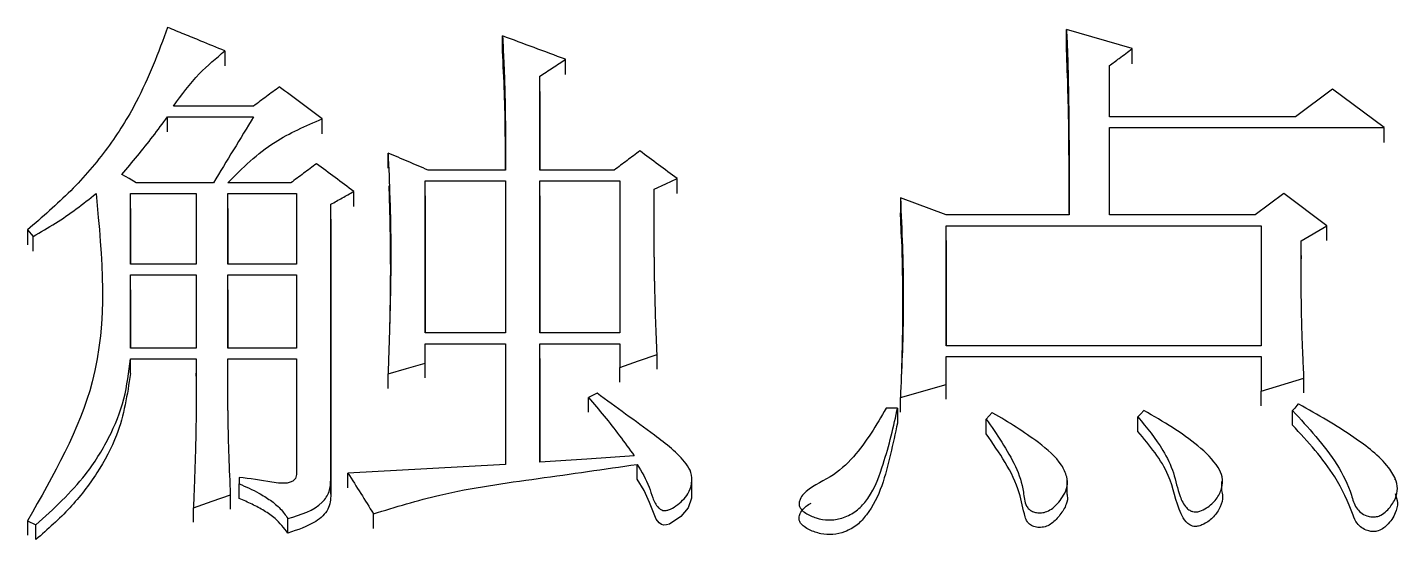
# Model space of a CAD drawing. Header units: millimetres. Extents: x 2404 to 4548, y 1024 to 2541.
# Drawn here: x 2925.34 to 2930.52, y 2258.71 to 2260.64 of the extents above; entities that cross this region are included whole.
import ezdxf

# ---------------------------------------------------------------- set-up
doc = ezdxf.new("R2010")
doc.units = ezdxf.units.MM

msp = doc.modelspace()

# ---------------------------------------------------------------- linework, layer by layer
at = {"color": 7, "linetype": 'Continuous', "lineweight": 25}
for p, q in [((2927.1348, 2260.554), (2927.1348, 2260.6114)), ((2929.5146, 2260.5633), (2929.2658, 2260.6354)), ((2929.2658, 2260.578), (2929.2658, 2260.6354)), ((2926.0855, 2260.5552), (2926.0855, 2260.4982)), ((2929.5146, 2260.5062), (2929.5146, 2260.5633)), ((2927.3728, 2260.4661), (2927.3728, 2260.5231)), ((2929.4281, 2260.3062), (2929.4281, 2260.4991)), ((2929.4281, 2260.4421), (2929.4281, 2260.4991)), ((2927.2754, 2260.1048), (2927.2754, 2260.4589)), ((2927.2754, 2260.402), (2927.2754, 2260.4589)), ((2927.2754, 2260.4017), (2927.2754, 2260.1048)), ((2930.2718, 2260.4107), (2930.1312, 2260.3062)), ((2930.4665, 2260.2659), (2930.2718, 2260.4107)), ((2926.1937, 2260.3464), (2925.8908, 2260.3464)), ((2925.8692, 2260.3062), (2926.1937, 2260.3062)), ((2925.8692, 2260.2494), (2925.8692, 2260.3062)), ((2926.4533, 2260.2414), (2926.4533, 2260.2982)), ((2930.1312, 2260.3062), (2929.4281, 2260.3062)), ((2929.4281, 2260.2659), (2930.4665, 2260.2659)), ((2929.4281, 2259.9353), (2929.4281, 2260.2659)), ((2929.4281, 2260.2092), (2929.4281, 2260.2659)), ((2930.4665, 2260.2092), (2930.4665, 2260.2659)), ((2926.7021, 2260.1127), (2926.7021, 2260.1693)), ((2927.1456, 2260.1048), (2926.8536, 2260.1048)), ((2927.5567, 2260.1048), (2927.2754, 2260.1048)), ((2926.0423, 2260.0564), (2925.7502, 2260.0564)), ((2926.3343, 2260.0564), (2926.0963, 2260.0564)), ((2926.8427, 2260.0645), (2927.1456, 2260.0645)), ((2926.8427, 2259.49), (2926.8427, 2260.0645)), ((2926.8427, 2260.008), (2926.8427, 2260.0645)), ((2927.1456, 2260.0645), (2927.1456, 2259.49)), ((2927.2754, 2260.0645), (2927.5783, 2260.0645)), ((2927.2754, 2259.49), (2927.2754, 2260.0645)), ((2927.2754, 2260.008), (2927.2754, 2260.0645)), ((2927.5783, 2260.0645), (2927.5783, 2259.49)), ((2927.7947, 2260.0161), (2927.7947, 2260.0726)), ((2925.7286, 2260.0161), (2925.9774, 2260.0161)), ((2925.7286, 2259.7494), (2925.7286, 2260.0161)), ((2925.7286, 2259.9597), (2925.7286, 2260.0161)), ((2925.9774, 2260.0161), (2925.9774, 2259.7494)), ((2926.0963, 2260.0161), (2926.356, 2260.0161)), ((2926.0963, 2259.7494), (2926.0963, 2260.0161)), ((2926.0963, 2259.9597), (2926.0963, 2260.0161)), ((2926.356, 2260.0161), (2926.356, 2259.7494)), ((2926.5723, 2259.9677), (2926.5723, 2260.0241)), ((2926.8427, 2260.0078), (2926.8427, 2259.49)), ((2927.2754, 2260.0078), (2927.2754, 2259.49)), ((2928.8115, 2259.9353), (2928.6384, 2259.9999)), ((2928.6384, 2259.9999), (2928.6384, 2259.9433)), ((2930.0879, 2260.0161), (2929.9798, 2259.9353)), ((2930.2502, 2259.8949), (2930.0879, 2260.0161)), ((2925.7286, 2259.9595), (2925.7286, 2259.7494)), ((2926.0963, 2259.9595), (2926.0963, 2259.7494)), ((2926.4858, 2258.9365), (2926.4858, 2259.9757)), ((2926.4858, 2259.9194), (2926.4858, 2259.9757)), ((2928.6424, 2259.847), (2928.6384, 2259.9433)), ((2929.2766, 2259.9353), (2928.8115, 2259.9353)), ((2929.9798, 2259.9353), (2929.4281, 2259.9353)), ((2925.3391, 2259.8788), (2925.3608, 2259.8545)), ((2926.4858, 2259.9192), (2926.4858, 2258.8812)), ((2928.8115, 2259.4413), (2928.8115, 2259.8949)), ((2928.8115, 2259.8387), (2928.8115, 2259.8949)), ((2930.0014, 2259.8949), (2930.0014, 2259.4413)), ((2930.1528, 2259.8383), (2930.2502, 2259.8949)), ((2930.2502, 2259.8387), (2930.2502, 2259.8949)), ((2925.3608, 2259.7983), (2925.3608, 2259.8545)), ((2928.8115, 2259.8385), (2928.8115, 2259.4413)), ((2930.1528, 2259.782), (2930.1529, 2259.7704)), ((2925.9774, 2259.7494), (2925.7286, 2259.7494)), ((2926.356, 2259.7494), (2926.0963, 2259.7494)), ((2925.7286, 2259.7089), (2925.9774, 2259.7089)), ((2925.7286, 2259.4331), (2925.7286, 2259.7089)), ((2925.7286, 2259.6528), (2925.7286, 2259.7089)), ((2925.9774, 2259.7089), (2925.9774, 2259.4331)), ((2926.0963, 2259.7089), (2926.356, 2259.7089)), ((2926.0963, 2259.4331), (2926.0963, 2259.7089)), ((2926.0963, 2259.6528), (2926.0963, 2259.7089)), ((2926.356, 2259.7089), (2926.356, 2259.4331)), ((2925.7286, 2259.6527), (2925.7286, 2259.4331)), ((2926.0963, 2259.6527), (2926.0963, 2259.4331)), ((2927.1456, 2259.49), (2926.8427, 2259.49)), ((2927.5783, 2259.49), (2927.2754, 2259.49)), ((2925.9774, 2259.4331), (2925.7286, 2259.4331)), ((2926.356, 2259.4331), (2926.0963, 2259.4331)), ((2926.8427, 2259.4494), (2927.1456, 2259.4494)), ((2926.8427, 2259.3763), (2926.8427, 2259.4494)), ((2926.8427, 2259.3937), (2926.8427, 2259.4494)), ((2927.1456, 2259.4494), (2927.1456, 2258.9936)), ((2927.2754, 2259.4494), (2927.5783, 2259.4494)), ((2927.2754, 2259.0017), (2927.2754, 2259.4494)), ((2927.2754, 2259.3937), (2927.2754, 2259.4494)), ((2927.5783, 2259.4494), (2927.5783, 2259.36)), ((2925.7285, 2259.3925), (2925.9774, 2259.3925)), ((2925.7285, 2259.3369), (2925.7285, 2259.3925)), ((2926.0963, 2259.3925), (2926.356, 2259.3925)), ((2926.356, 2259.3925), (2926.356, 2258.9609)), ((2926.8427, 2259.3207), (2926.8427, 2259.3763)), ((2927.2754, 2259.3935), (2927.2754, 2259.0017)), ((2927.5783, 2259.3044), (2927.5783, 2259.36)), ((2927.7189, 2259.3531), (2927.7189, 2259.4088)), ((2928.8115, 2259.295), (2928.8115, 2259.4007)), ((2928.8115, 2259.345), (2928.8115, 2259.4007)), ((2930.0014, 2259.4007), (2930.0014, 2259.2706)), ((2926.7021, 2259.2801), (2926.7021, 2259.3356)), ((2930.0014, 2259.2706), (2930.1637, 2259.3194)), ((2930.1637, 2259.2638), (2930.1637, 2259.3194)), ((2927.4918, 2259.2624), (2927.4593, 2259.2462)), ((2928.6384, 2259.2462), (2928.8115, 2259.295)), ((2928.8115, 2259.2395), (2928.8115, 2259.295)), ((2930.0014, 2259.2151), (2930.0014, 2259.2706)), ((2927.4593, 2259.1907), (2927.4593, 2259.2462)), ((2928.6276, 2259.2055), (2928.5844, 2259.2055)), ((2928.6276, 2259.2055), (2928.6276, 2259.1501)), ((2928.6384, 2259.1907), (2928.6384, 2259.2462)), ((2928.963, 2259.1093), (2928.963, 2259.1648)), ((2929.5363, 2259.1174), (2929.5363, 2259.1729)), ((2930.1205, 2259.1419), (2930.1205, 2259.1974)), ((2926.5507, 2258.9058), (2926.5507, 2258.9609)), ((2927.6432, 2258.9384), (2927.6432, 2258.9937)), ((2929.8533, 2258.9487), (2929.8533, 2258.9508)), ((2926.1396, 2258.9446), (2926.1396, 2258.9201)), ((2926.1396, 2258.8651), (2926.1396, 2258.9201)), ((2926.4858, 2258.8812), (2926.4858, 2258.9364)), ((2927.85, 2258.8741), (2927.85, 2258.9295)), ((2929.2684, 2258.8831), (2929.2684, 2258.9386)), ((2929.8533, 2258.8954), (2929.8533, 2258.9285)), ((2930.5086, 2258.9359), (2930.5086, 2258.939)), ((2926.1072, 2258.8243), (2926.1072, 2258.8793)), ((2925.9665, 2258.7753), (2925.9665, 2258.8303)), ((2926.6472, 2258.7522), (2926.6472, 2258.8071)), ((2925.3394, 2258.7811), (2925.3716, 2258.7649)), ((2925.3394, 2258.7811), (2925.3394, 2258.7262)), ((2925.3716, 2258.71), (2925.3716, 2258.7649)), ((2926.3235, 2258.7345), (2926.3235, 2258.7894))]:
    msp.add_line(p, q, dxfattribs=at)
at = {"color": 7, "linetype": 'Continuous', "lineweight": 25, "flags": 128}
for points in [[(2925.7502, 2260.0564), (2925.7231, 2260.0726), (2925.6961, 2260.0887)], [(2927.7081, 2260.0322), (2927.7514, 2260.0524), (2927.7947, 2260.0726)], [(2925.3391, 2259.8788), (2925.3391, 2259.8579), (2925.3391, 2259.8401), (2925.3391, 2259.8223)], [(2928.8115, 2259.8949), (2929.4064, 2259.8949), (2930.0014, 2259.8949)], [(2930.0014, 2259.4413), (2929.4064, 2259.4413), (2928.8115, 2259.4413)], [(2926.7021, 2259.3356), (2926.7724, 2259.356), (2926.8427, 2259.3763)], [(2927.5783, 2259.36), (2927.6486, 2259.3844), (2927.7189, 2259.4088)], [(2928.8115, 2259.4007), (2929.4064, 2259.4007), (2930.0014, 2259.4007)], [(2930.142, 2259.2218), (2930.1365, 2259.2156), (2930.1285, 2259.2065), (2930.1204, 2259.1974)], [(2928.9846, 2259.1892), (2928.9738, 2259.177), (2928.9629, 2259.1648)], [(2929.5579, 2259.1973), (2929.5471, 2259.1851), (2929.5363, 2259.1729)], [(2927.6324, 2259.0262), (2927.4539, 2259.014), (2927.2754, 2259.0017)], [(2927.1456, 2258.9936), (2926.8482, 2258.9773), (2926.5507, 2258.9609)], [(2927.849, 2258.8739), (2927.849, 2258.8659), (2927.8362, 2258.8299), (2927.8081, 2258.7966), (2927.7652, 2258.7681), (2927.7541, 2258.7649), (2927.7449, 2258.7645), (2927.7359, 2258.7668), (2927.7268, 2258.7727), (2927.7148, 2258.7871), (2927.69, 2258.8493), (2927.6701, 2258.8946), (2927.6432, 2258.9384), (2927.6432, 2258.9384)], [(2925.9665, 2258.8303), (2926.0369, 2258.8548), (2926.1072, 2258.8793)]]:
    msp.add_lwpolyline(points, dxfattribs=at)
at = {"color": 7, "linetype": 'Continuous', "lineweight": 25}
for points, knots in [([(2925.8692, 2260.6434), (2925.8336, 2260.5484), (2925.7748, 2260.3912), (2925.6454, 2260.1858), (2925.5069, 2260.0232), (2925.3953, 2259.9271), (2925.3391, 2259.8788)], [0, 0, 0, 0, 0.335049, 0.554128, 0.775717, 1, 1, 1, 1]), ([(2926.0855, 2260.5552), (2926.0554, 2260.5675), (2926.0043, 2260.5884), (2925.9322, 2260.6178), (2925.8902, 2260.6349), (2925.8692, 2260.6434)], [0, 0, 0, 0, 0.417945, 0.708972, 1, 1, 1, 1]), ([(2927.3728, 2260.5231), (2927.3331, 2260.5379), (2927.2538, 2260.5673), (2927.1745, 2260.5967), (2927.1348, 2260.6114)], [0, 0, 0, 0, 0.499999, 1, 1, 1, 1]), ([(2927.1348, 2260.6114), (2927.1364, 2260.5796), (2927.1384, 2260.5399), (2927.1403, 2260.4962), (2927.1409, 2260.4822), (2927.1412, 2260.4723), (2927.1418, 2260.4584), (2927.1423, 2260.4424), (2927.1428, 2260.4265), (2927.1433, 2260.4106), (2927.1437, 2260.3947), (2927.1441, 2260.3787), (2927.1444, 2260.3628), (2927.1446, 2260.3469), (2927.1449, 2260.3309), (2927.145, 2260.319), (2927.1452, 2260.307), (2927.1453, 2260.295), (2927.1454, 2260.2831), (2927.1455, 2260.2731), (2927.1455, 2260.2651), (2927.1456, 2260.2591), (2927.1456, 2260.2512), (2927.1456, 2260.2432), (2927.1457, 2260.2352), (2927.1457, 2260.2272), (2927.1457, 2260.2192), (2927.1457, 2260.2113), (2927.1457, 2260.2033), (2927.1457, 2260.1953), (2927.1457, 2260.1873), (2927.1457, 2260.1793), (2927.1457, 2260.1713), (2927.1457, 2260.1633), (2927.1457, 2260.1554), (2927.1457, 2260.1474), (2927.1457, 2260.1394), (2927.1457, 2260.1314), (2927.1457, 2260.1234), (2927.1456, 2260.1139), (2927.1456, 2260.1083), (2927.1456, 2260.1048)], [0, 0, 0, 0, 0.188751, 0.235938, 0.259532, 0.271329, 0.294923, 0.342111, 0.365705, 0.389298, 0.436486, 0.46008, 0.483674, 0.530861, 0.554455, 0.578049, 0.601643, 0.625237, 0.648831, 0.672424, 0.684221, 0.696018, 0.707815, 0.731409, 0.743206, 0.755003, 0.778597, 0.790394, 0.80219, 0.825784, 0.837581, 0.849378, 0.872972, 0.884769, 0.896566, 0.92016, 0.931957, 0.943753, 0.967347, 0.979144, 1, 1, 1, 1]), ([(2929.2658, 2260.6354), (2929.2661, 2260.6304), (2929.2666, 2260.6202), (2929.2673, 2260.6075), (2929.268, 2260.5948), (2929.2685, 2260.5846), (2929.2691, 2260.5719), (2929.2695, 2260.5617), (2929.2699, 2260.5515), (2929.2703, 2260.5413), (2929.2706, 2260.5311), (2929.2711, 2260.5133), (2929.2723, 2260.4598), (2929.2738, 2260.3884), (2929.275, 2260.3067), (2929.2753, 2260.2556), (2929.2756, 2260.2199), (2929.2757, 2260.202), (2929.2758, 2260.1917), (2929.2758, 2260.1815), (2929.2759, 2260.1713), (2929.276, 2260.1585), (2929.276, 2260.1483), (2929.2761, 2260.1355), (2929.2761, 2260.1252), (2929.2762, 2260.115), (2929.2762, 2260.1048), (2929.2762, 2260.0945), (2929.2763, 2260.0817), (2929.2763, 2260.0715), (2929.2764, 2260.0587), (2929.2764, 2260.0484), (2929.2764, 2260.0382), (2929.2764, 2260.0279), (2929.2765, 2260.0177), (2929.2765, 2260.0075), (2929.2765, 2259.9998), (2929.2765, 2259.9934), (2929.2765, 2259.987), (2929.2765, 2259.9818), (2929.2766, 2259.9754), (2929.2766, 2259.9703), (2929.2766, 2259.9639), (2929.2766, 2259.9588), (2929.2766, 2259.9536), (2929.2766, 2259.9463), (2929.2766, 2259.9402), (2929.2766, 2259.9353)], [0, 0, 0, 0, 0.021887, 0.043773, 0.054717, 0.076603, 0.087547, 0.109433, 0.120377, 0.13132, 0.153207, 0.16415, 0.207923, 0.383017, 0.470564, 0.558111, 0.601884, 0.623771, 0.634714, 0.645657, 0.667544, 0.678487, 0.700374, 0.711317, 0.733204, 0.744147, 0.755091, 0.776977, 0.787921, 0.809807, 0.820751, 0.842637, 0.853581, 0.864524, 0.886411, 0.897354, 0.908297, 0.919241, 0.924712, 0.935656, 0.941127, 0.952071, 0.957542, 0.968486, 0.973957, 0.979429, 1, 1, 1, 1]), ([(2925.8908, 2260.3464), (2925.9218, 2260.3886), (2925.9775, 2260.4642), (2926.0524, 2260.5273), (2926.0855, 2260.5552)], [0, 0, 0, 0, 0.557716, 1, 1, 1, 1]), ([(2927.1455, 2260.1048), (2927.1456, 2260.1498), (2927.1457, 2260.2473), (2927.1427, 2260.3971), (2927.1374, 2260.5017), (2927.1348, 2260.554)], [0, 0, 0, 0, 0.299618, 0.64974, 1, 1, 1, 1]), ([(2929.2764, 2259.9409), (2929.2763, 2260.0022), (2929.2762, 2260.073), (2929.2754, 2260.1814), (2929.2748, 2260.3329), (2929.2696, 2260.4743), (2929.2658, 2260.578)], [0, 0, 0, 0, 0.287541, 0.332064, 0.510157, 1, 1, 1, 1]), ([(2929.4281, 2260.4991), (2929.4404, 2260.5082), (2929.461, 2260.5235), (2929.4899, 2260.5449), (2929.5064, 2260.5571), (2929.5146, 2260.5633)], [0, 0, 0, 0, 0.4283659, 0.7141823, 1, 1, 1, 1]), ([(2927.2754, 2260.4589), (2927.2917, 2260.4696), (2927.3241, 2260.491), (2927.3566, 2260.5124), (2927.3728, 2260.5231)], [0, 0, 0, 0, 0.500001, 1, 1, 1, 1]), ([(2926.2911, 2260.4187), (2926.2748, 2260.4067), (2926.2424, 2260.3826), (2926.2099, 2260.3585), (2926.1937, 2260.3464)], [0, 0, 0, 0, 0.499999, 1, 1, 1, 1]), ([(2926.4533, 2260.2982), (2926.4262, 2260.3183), (2926.3722, 2260.3585), (2926.3181, 2260.3987), (2926.2911, 2260.4187)], [0, 0, 0, 0, 0.499999, 1, 1, 1, 1]), ([(2925.6961, 2260.0887), (2925.7159, 2260.1118), (2925.7561, 2260.1588), (2925.8134, 2260.2315), (2925.8506, 2260.2813), (2925.8692, 2260.3062)], [0, 0, 0, 0, 0.325438, 0.662606, 1, 1, 1, 1]), ([(2926.1937, 2260.3062), (2926.1685, 2260.2646), (2926.118, 2260.1814), (2926.0675, 2260.0981), (2926.0423, 2260.0564)], [0, 0, 0, 0, 0.5, 1, 1, 1, 1]), ([(2926.0963, 2260.0564), (2926.1518, 2260.112), (2926.2519, 2260.2122), (2926.3912, 2260.2717), (2926.4533, 2260.2982)], [0, 0, 0, 0, 0.5548825, 1, 1, 1, 1]), ([(2926.7021, 2260.1693), (2926.7046, 2260.1128), (2926.7072, 2260.0527), (2926.7092, 2259.9908), (2926.7094, 2259.9837), (2926.7096, 2259.9784), (2926.7098, 2259.9713), (2926.71, 2259.9642), (2926.7102, 2259.9572), (2926.7104, 2259.9518), (2926.7105, 2259.9448), (2926.7107, 2259.9377), (2926.7109, 2259.9306), (2926.711, 2259.9253), (2926.7111, 2259.92), (2926.7113, 2259.9129), (2926.7114, 2259.9058), (2926.7115, 2259.8987), (2926.7116, 2259.8934), (2926.7117, 2259.8863), (2926.7118, 2259.8792), (2926.7119, 2259.8721), (2926.712, 2259.8668), (2926.7121, 2259.8562), (2926.7125, 2259.819), (2926.7126, 2259.7817), (2926.7124, 2259.7498), (2926.7124, 2259.7444), (2926.7123, 2259.7373), (2926.7123, 2259.7302), (2926.7122, 2259.7231), (2926.7122, 2259.7178), (2926.7121, 2259.7107), (2926.712, 2259.7036), (2926.7119, 2259.6965), (2926.7118, 2259.6912), (2926.7118, 2259.6859), (2926.7117, 2259.6788), (2926.7116, 2259.6716), (2926.7114, 2259.6645), (2926.7114, 2259.6592), (2926.7112, 2259.6521), (2926.7111, 2259.645), (2926.711, 2259.6379), (2926.7109, 2259.6326), (2926.7107, 2259.6272), (2926.7106, 2259.6201), (2926.7104, 2259.613), (2926.7103, 2259.6059), (2926.7102, 2259.6006), (2926.71, 2259.5935), (2926.7098, 2259.5864), (2926.7097, 2259.5793), (2926.7095, 2259.5739), (2926.7093, 2259.5668), (2926.7092, 2259.5597), (2926.709, 2259.5526), (2926.7088, 2259.5473), (2926.7087, 2259.5419), (2926.7085, 2259.5348), (2926.7083, 2259.5277), (2926.7081, 2259.5206), (2926.7079, 2259.5152), (2926.7077, 2259.5081), (2926.7075, 2259.501), (2926.7073, 2259.4939), (2926.7071, 2259.4886), (2926.707, 2259.4832), (2926.7068, 2259.4761), (2926.7065, 2259.469), (2926.7063, 2259.4619), (2926.7062, 2259.4565), (2926.7059, 2259.4494), (2926.7057, 2259.4423), (2926.7055, 2259.4352), (2926.7053, 2259.4298), (2926.7051, 2259.4245), (2926.7049, 2259.4174), (2926.7047, 2259.4103), (2926.7044, 2259.4031), (2926.7042, 2259.3978), (2926.704, 2259.3907), (2926.7038, 2259.3835), (2926.7035, 2259.3764), (2926.7033, 2259.3711), (2926.7032, 2259.3657), (2926.7029, 2259.3586), (2926.7027, 2259.3515), (2926.7024, 2259.3432), (2926.7022, 2259.3385), (2926.7021, 2259.3356)], [0, 0, 0, 0, 0.204304, 0.217073, 0.223457, 0.229841, 0.236226, 0.248995, 0.255379, 0.261764, 0.268148, 0.280917, 0.287302, 0.293686, 0.300071, 0.306455, 0.319224, 0.325609, 0.331993, 0.338378, 0.351147, 0.357531, 0.363915, 0.3703, 0.395838, 0.497991, 0.504375, 0.51076, 0.517144, 0.529913, 0.536298, 0.542682, 0.549067, 0.561836, 0.56822, 0.574605, 0.580989, 0.587374, 0.600143, 0.606527, 0.612912, 0.619296, 0.632065, 0.638449, 0.644834, 0.651218, 0.657603, 0.670372, 0.676756, 0.683141, 0.689525, 0.702294, 0.708679, 0.715063, 0.721448, 0.734217, 0.740601, 0.746986, 0.75337, 0.759755, 0.772523, 0.778908, 0.785292, 0.791677, 0.804446, 0.81083, 0.817215, 0.823599, 0.829984, 0.842753, 0.849137, 0.855522, 0.861906, 0.874675, 0.88106, 0.887444, 0.893828, 0.900213, 0.912982, 0.919366, 0.925751, 0.932135, 0.944904, 0.951289, 0.957673, 0.964058, 0.970442, 0.983211, 0.989596, 1, 1, 1, 1]), ([(2927.654, 2260.1774), (2927.6378, 2260.1653), (2927.6054, 2260.1411), (2927.5729, 2260.1169), (2927.5567, 2260.1048)], [0, 0, 0, 0, 0.5, 1, 1, 1, 1]), ([(2927.7947, 2260.0726), (2927.7712, 2260.09), (2927.7243, 2260.125), (2927.6775, 2260.1599), (2927.654, 2260.1774)], [0, 0, 0, 0, 0.499999, 1, 1, 1, 1]), ([(2926.4317, 2260.129), (2926.4155, 2260.1169), (2926.383, 2260.0927), (2926.3505, 2260.0685), (2926.3343, 2260.0564)], [0, 0, 0, 0, 0.499999, 1, 1, 1, 1]), ([(2926.5723, 2260.0241), (2926.5489, 2260.0416), (2926.502, 2260.0766), (2926.4551, 2260.1115), (2926.4317, 2260.129)], [0, 0, 0, 0, 0.499999, 1, 1, 1, 1]), ([(2926.7049, 2260.0458), (2926.705, 2260.0438), (2926.7052, 2260.039), (2926.7076, 2259.9706), (2926.7114, 2259.8078), (2926.7104, 2259.6185), (2926.7083, 2259.5321), (2926.7072, 2259.4894)], [0, 0, 0, 0, 0.027194, 0.065937, 0.481469, 0.743424, 1, 1, 1, 1]), ([(2925.5988, 2260.0161), (2925.6215, 2259.7752), (2925.6619, 2259.3447), (2925.438, 2258.9534), (2925.3394, 2258.7811)], [0, 0, 0, 0, 0.559704, 1, 1, 1, 1]), ([(2925.3608, 2259.8545), (2925.3891, 2259.8707), (2925.4456, 2259.903), (2925.5245, 2259.9576), (2925.574, 2259.9966), (2925.5988, 2260.0161)], [0, 0, 0, 0, 0.33532, 0.667027, 1, 1, 1, 1]), ([(2926.4858, 2259.9757), (2926.5002, 2259.9838), (2926.529, 2259.9999), (2926.5579, 2260.0161), (2926.5723, 2260.0241)], [0, 0, 0, 0, 0.499999, 1, 1, 1, 1]), ([(2927.7189, 2259.4088), (2927.7155, 2259.4925), (2927.7119, 2259.5815), (2927.7099, 2259.6755), (2927.7096, 2259.6912), (2927.7092, 2259.712), (2927.7089, 2259.7329), (2927.7087, 2259.7538), (2927.7085, 2259.7695), (2927.7083, 2259.7903), (2927.7082, 2259.8112), (2927.7081, 2259.8321), (2927.708, 2259.8451), (2927.708, 2259.8555), (2927.708, 2259.8634), (2927.7079, 2259.8712), (2927.7079, 2259.8816), (2927.7079, 2259.892), (2927.7079, 2259.9025), (2927.7079, 2259.9103), (2927.7079, 2259.9207), (2927.7079, 2259.9311), (2927.7079, 2259.9415), (2927.7079, 2259.9493), (2927.708, 2259.9598), (2927.708, 2259.9702), (2927.708, 2259.9806), (2927.708, 2259.9884), (2927.708, 2259.9949), (2927.708, 2260.0014), (2927.7081, 2260.0066), (2927.7081, 2260.0118), (2927.7081, 2260.0157), (2927.7081, 2260.0196), (2927.7081, 2260.0251), (2927.7081, 2260.0293), (2927.7081, 2260.0322)], [0, 0, 0, 0, 0.4019587, 0.4270807, 0.4522028, 0.4773248, 0.527569, 0.552691, 0.5778131, 0.6029351, 0.6531793, 0.6783013, 0.7034234, 0.7159844, 0.7285454, 0.7411064, 0.7536675, 0.7787895, 0.7913505, 0.8039115, 0.8164726, 0.8415946, 0.8541556, 0.8667167, 0.8792777, 0.9043997, 0.9169607, 0.9295218, 0.9420828, 0.9483633, 0.9609243, 0.9672048, 0.9734854, 0.9797659, 0.9860464, 1, 1, 1, 1]), ([(2928.6384, 2259.9999), (2928.6412, 2259.9387), (2928.6444, 2259.8698), (2928.6471, 2259.7854), (2928.649, 2259.701), (2928.6508, 2259.5189), (2928.6432, 2259.3517), (2928.6384, 2259.2462)], [0, 0, 0, 0, 0.2447343, 0.2753248, 0.336506, 0.5812465, 1, 1, 1, 1]), ([(2928.6423, 2259.8507), (2928.6448, 2259.7605), (2928.6484, 2259.6252), (2928.6449, 2259.442), (2928.6426, 2259.3566), (2928.6415, 2259.3203), (2928.6411, 2259.3073), (2928.6409, 2259.3033), (2928.6409, 2259.3013), (2928.6409, 2259.3012), (2928.6409, 2259.3012)], [0, 0, 0, 0, 0.523671, 0.784961, 0.902383, 0.967876, 0.981533, 0.987952, 0.99428, 1, 1, 1, 1]), ([(2930.1637, 2259.3194), (2930.163, 2259.3336), (2930.162, 2259.3549), (2930.1609, 2259.378), (2930.1604, 2259.3905), (2930.1601, 2259.3976), (2930.1597, 2259.4065), (2930.1594, 2259.4136), (2930.159, 2259.4225), (2930.1587, 2259.4296), (2930.1583, 2259.4385), (2930.158, 2259.4456), (2930.1577, 2259.4544), (2930.1574, 2259.4616), (2930.1571, 2259.4704), (2930.1568, 2259.4793), (2930.1565, 2259.4882), (2930.1562, 2259.4971), (2930.1559, 2259.506), (2930.1556, 2259.5166), (2930.1553, 2259.5273), (2930.1551, 2259.5361), (2930.1549, 2259.545), (2930.1546, 2259.5574), (2930.1544, 2259.5716), (2930.1541, 2259.5841), (2930.154, 2259.5929), (2930.1539, 2259.6), (2930.1538, 2259.6089), (2930.1537, 2259.616), (2930.1535, 2259.6249), (2930.1535, 2259.632), (2930.1534, 2259.6408), (2930.1533, 2259.6497), (2930.1532, 2259.6586), (2930.1531, 2259.6674), (2930.1531, 2259.6745), (2930.153, 2259.6834), (2930.153, 2259.6905), (2930.153, 2259.6993), (2930.1529, 2259.7064), (2930.1529, 2259.7153), (2930.1529, 2259.7224), (2930.1529, 2259.7312), (2930.1528, 2259.7383), (2930.1528, 2259.7472), (2930.1528, 2259.7543), (2930.1528, 2259.7631), (2930.1528, 2259.7702), (2930.1528, 2259.7791), (2930.1528, 2259.7861), (2930.1528, 2259.795), (2930.1528, 2259.8021), (2930.1528, 2259.8109), (2930.1528, 2259.818), (2930.1528, 2259.8277), (2930.1528, 2259.8339), (2930.1528, 2259.8383)], [0, 0, 0, 0, 0.082056, 0.123084, 0.133341, 0.153855, 0.164112, 0.184626, 0.194883, 0.215397, 0.225654, 0.246168, 0.256425, 0.276939, 0.287196, 0.30771, 0.328224, 0.338481, 0.358995, 0.379509, 0.400023, 0.420537, 0.430794, 0.451308, 0.492336, 0.51285, 0.523107, 0.543621, 0.553878, 0.574392, 0.584649, 0.605163, 0.61542, 0.635934, 0.656448, 0.666705, 0.687219, 0.697476, 0.71799, 0.728247, 0.748761, 0.759018, 0.779532, 0.789789, 0.810303, 0.82056, 0.841074, 0.851331, 0.871845, 0.882102, 0.902616, 0.912873, 0.933387, 0.943644, 0.964158, 0.974415, 1, 1, 1, 1]), ([(2925.3716, 2258.7649), (2925.4381, 2258.826), (2925.547, 2258.926), (2925.6503, 2259.0918), (2925.7103, 2259.2394), (2925.7225, 2259.3416), (2925.7285, 2259.3925)], [0, 0, 0, 0, 0.345958, 0.566155, 0.783835, 1, 1, 1, 1]), ([(2925.9774, 2259.3925), (2925.9774, 2259.3907), (2925.9774, 2259.3872), (2925.9774, 2259.3818), (2925.9774, 2259.3764), (2925.9774, 2259.372), (2925.9774, 2259.3657), (2925.9774, 2259.3594), (2925.9774, 2259.3505), (2925.9774, 2259.3433), (2925.9774, 2259.3344), (2925.9773, 2259.3254), (2925.9773, 2259.3164), (2925.9773, 2259.3075), (2925.9773, 2259.2985), (2925.9773, 2259.2896), (2925.9773, 2259.2806), (2925.9772, 2259.2734), (2925.9772, 2259.2645), (2925.9772, 2259.2555), (2925.9771, 2259.2466), (2925.9771, 2259.2376), (2925.977, 2259.2286), (2925.977, 2259.2197), (2925.9769, 2259.2107), (2925.9768, 2259.2017), (2925.9768, 2259.1928), (2925.9767, 2259.1838), (2925.9766, 2259.1766), (2925.9765, 2259.1677), (2925.9764, 2259.1587), (2925.9763, 2259.1497), (2925.9761, 2259.1408), (2925.976, 2259.1318), (2925.9758, 2259.1228), (2925.9757, 2259.1138), (2925.9755, 2259.1067), (2925.9754, 2259.0977), (2925.9752, 2259.0887), (2925.975, 2259.0797), (2925.9748, 2259.0708), (2925.9745, 2259.0618), (2925.9743, 2259.0528), (2925.9741, 2259.0438), (2925.9738, 2259.0348), (2925.9735, 2259.0259), (2925.9733, 2259.0169), (2925.9731, 2259.0097), (2925.9728, 2259.0007), (2925.9725, 2258.9917), (2925.9722, 2258.9828), (2925.9719, 2258.9738), (2925.9716, 2258.9648), (2925.9713, 2258.9558), (2925.971, 2258.9468), (2925.9707, 2258.9396), (2925.9704, 2258.9306), (2925.9701, 2258.9217), (2925.9697, 2258.9109), (2925.9693, 2258.9019), (2925.969, 2258.8929), (2925.9687, 2258.8857), (2925.9684, 2258.8767), (2925.968, 2258.8677), (2925.9677, 2258.8587), (2925.9673, 2258.8498), (2925.967, 2258.8409), (2925.9667, 2258.8338), (2925.9665, 2258.8303)], [0, 0, 0, 0, 0.009575, 0.019151, 0.028726, 0.038301, 0.043088, 0.062238, 0.071814, 0.090964, 0.100539, 0.119689, 0.138839, 0.148414, 0.167565, 0.186715, 0.19629, 0.21544, 0.225015, 0.244165, 0.263315, 0.272891, 0.292041, 0.311191, 0.320766, 0.339916, 0.359066, 0.368641, 0.387792, 0.397367, 0.416517, 0.435667, 0.445242, 0.464392, 0.483543, 0.493118, 0.512268, 0.521843, 0.540993, 0.560143, 0.569718, 0.588869, 0.608019, 0.617594, 0.636744, 0.655894, 0.665469, 0.68462, 0.694195, 0.713345, 0.732495, 0.74207, 0.76122, 0.780371, 0.789946, 0.809096, 0.818671, 0.837821, 0.856971, 0.876121, 0.885697, 0.904847, 0.914422, 0.933572, 0.952722, 0.962297, 0.981149, 1, 1, 1, 1]), ([(2926.1072, 2258.8793), (2926.1031, 2258.9763), (2926.0987, 2259.0779), (2926.0974, 2259.1816), (2926.0973, 2259.1909), (2926.0972, 2259.1979), (2926.0971, 2259.2048), (2926.097, 2259.2118), (2926.097, 2259.2211), (2926.0969, 2259.2303), (2926.0968, 2259.2396), (2926.0968, 2259.2466), (2926.0967, 2259.2535), (2926.0967, 2259.2605), (2926.0966, 2259.2674), (2926.0966, 2259.2767), (2926.0966, 2259.286), (2926.0965, 2259.2952), (2926.0965, 2259.3022), (2926.0965, 2259.3092), (2926.0965, 2259.3161), (2926.0964, 2259.3231), (2926.0964, 2259.3323), (2926.0964, 2259.3416), (2926.0964, 2259.3508), (2926.0964, 2259.3578), (2926.0964, 2259.3647), (2926.0964, 2259.3717), (2926.0964, 2259.381), (2926.0964, 2259.3879), (2926.0963, 2259.3925)], [0, 0, 0, 0, 0.565918, 0.593048, 0.606612, 0.620177, 0.633741, 0.647306, 0.66087, 0.688, 0.701564, 0.715129, 0.728693, 0.742258, 0.755822, 0.769387, 0.796516, 0.810081, 0.823645, 0.83721, 0.850774, 0.864339, 0.877904, 0.905033, 0.918597, 0.932162, 0.945726, 0.959291, 0.972856, 1, 1, 1, 1]), ([(2925.7285, 2259.3367), (2925.7166, 2259.258), (2925.6968, 2259.1277), (2925.6054, 2258.9593), (2925.503, 2258.8259), (2925.4156, 2258.7488), (2925.3716, 2258.7099)], [0, 0, 0, 0, 0.334037, 0.553007, 0.774908, 1, 1, 1, 1]), ([(2925.9774, 2259.3265), (2925.9774, 2259.3279), (2925.9774, 2259.332), (2925.9774, 2259.3361), (2925.9774, 2259.3387)], [0, 0, 0, 0, 0.353663, 1, 1, 1, 1]), ([(2927.6432, 2258.9936), (2927.6605, 2258.9656), (2927.6854, 2258.9252), (2927.7012, 2258.8677), (2927.7147, 2258.8376), (2927.7318, 2258.8235), (2927.7409, 2258.8197), (2927.7516, 2258.819), (2927.7693, 2258.8236), (2927.8008, 2258.8431), (2927.8356, 2258.8759), (2927.8517, 2258.9218), (2927.8508, 2258.9622), (2927.8081, 2259.0296), (2927.6805, 2259.1254), (2927.564, 2259.21), (2927.4918, 2259.2624)], [0, 0, 0, 0, 0.116369, 0.168042, 0.220216, 0.232026, 0.241704, 0.251433, 0.264352, 0.29834, 0.371993, 0.42265, 0.473324, 0.517975, 0.701297, 1, 1, 1, 1]), ([(2927.4593, 2259.2462), (2927.4795, 2259.2229), (2927.5203, 2259.1758), (2927.5774, 2259.1021), (2927.6141, 2259.0515), (2927.6324, 2259.0262)], [0, 0, 0, 0, 0.32693, 0.663295, 1, 1, 1, 1]), ([(2928.5845, 2259.2054), (2928.5476, 2259.1421), (2928.4923, 2259.0468), (2928.3784, 2258.941), (2928.2891, 2258.9063), (2928.2592, 2258.8645), (2928.2547, 2258.848), (2928.2564, 2258.8348), (2928.2647, 2258.8214), (2928.2851, 2258.805), (2928.3204, 2258.7898), (2928.3681, 2258.781), (2928.4203, 2258.7889), (2928.4683, 2258.8127), (2928.5305, 2258.8736), (2928.5806, 2259.0068), (2928.6111, 2259.1269), (2928.6269, 2259.2022), (2928.6276, 2259.2055)], [0, 0, 0, 0, 0.193081, 0.290157, 0.386754, 0.407978, 0.421447, 0.432598, 0.443754, 0.462204, 0.496546, 0.533829, 0.57207, 0.615267, 0.659288, 0.789027, 0.990755, 1, 1, 1, 1]), ([(2930.1205, 2259.1974), (2930.1502, 2259.1649), (2930.2399, 2259.0668), (2930.3284, 2258.9439), (2930.3538, 2258.8369), (2930.3774, 2258.8112), (2930.3984, 2258.7995), (2930.4196, 2258.7946), (2930.4384, 2258.7956), (2930.4581, 2258.8031), (2930.4833, 2258.8228), (2930.5056, 2258.8541), (2930.5193, 2258.8933), (2930.5127, 2258.9376), (2930.466, 2259.0134), (2930.3367, 2259.1109), (2930.2151, 2259.1823), (2930.1428, 2259.2214), (2930.142, 2259.2218)], [0, 0, 0, 0, 0.113222, 0.341327, 0.387566, 0.408095, 0.428648, 0.444625, 0.457844, 0.471063, 0.493511, 0.536211, 0.570053, 0.604097, 0.65629, 0.801568, 0.997978, 1, 1, 1, 1]), ([(2928.963, 2259.1648), (2928.9827, 2259.136), (2929.0423, 2259.0493), (2929.1026, 2258.9398), (2929.1069, 2258.8479), (2929.1236, 2258.824), (2929.1373, 2258.8155), (2929.1539, 2258.8108), (2929.1728, 2258.8101), (2929.1947, 2258.8154), (2929.2262, 2258.8364), (2929.2524, 2258.8695), (2929.2714, 2258.9106), (2929.2685, 2258.9508), (2929.2394, 2259.012), (2929.1411, 2259.0944), (2929.0468, 2259.1537), (2928.9857, 2259.1885), (2928.9846, 2259.1892)], [0, 0, 0, 0, 0.107766, 0.324959, 0.382514, 0.397632, 0.412828, 0.427374, 0.444539, 0.463227, 0.487605, 0.551575, 0.589695, 0.627994, 0.678884, 0.799951, 0.99622, 1, 1, 1, 1]), ([(2929.5363, 2259.1729), (2929.5698, 2259.132), (2929.6239, 2259.0658), (2929.6746, 2258.9624), (2929.6874, 2258.8867), (2929.7102, 2258.8381), (2929.7299, 2258.8207), (2929.7422, 2258.815), (2929.7557, 2258.8136), (2929.7743, 2258.8176), (2929.8026, 2258.8325), (2929.8344, 2258.8607), (2929.8547, 2258.9024), (2929.8583, 2258.9451), (2929.8304, 2259.0031), (2929.7642, 2259.0659), (2929.6667, 2259.1349), (2929.5952, 2259.1764), (2929.5582, 2259.1972), (2929.5579, 2259.1973)], [0, 0, 0, 0, 0.157954, 0.255242, 0.35249, 0.401724, 0.417192, 0.427834, 0.438557, 0.45242, 0.478029, 0.52635, 0.573066, 0.619079, 0.658607, 0.768684, 0.881292, 0.999134, 1, 1, 1, 1]), ([(2928.6276, 2259.1499), (2928.6188, 2259.1108), (2928.5922, 2258.993), (2928.5577, 2258.855), (2928.4769, 2258.7638), (2928.4321, 2258.7387), (2928.3839, 2258.7268), (2928.3373, 2258.7303), (2928.3006, 2258.7426), (2928.2752, 2258.7572), (2928.2615, 2258.7702), (2928.2553, 2258.7835), (2928.2553, 2258.7979), (2928.263, 2258.8163), (2928.2786, 2258.8346), (2928.2942, 2258.844), (2928.3009, 2258.8479)], [0, 0, 0, 0, 0.171804, 0.517301, 0.584548, 0.65197, 0.706518, 0.761184, 0.815652, 0.846041, 0.87115, 0.888591, 0.906031, 0.931288, 0.971038, 1, 1, 1, 1]), ([(2929.2673, 2258.8828), (2929.268, 2258.8804), (2929.2719, 2258.8675), (2929.2659, 2258.8385), (2929.2432, 2258.8036), (2929.2178, 2258.7747), (2929.1913, 2258.759), (2929.1692, 2258.7546), (2929.1477, 2258.7567), (2929.1296, 2258.7641), (2929.1159, 2258.7779), (2929.102, 2258.8195), (2929.0905, 2258.8973), (2929.0365, 2259.0024), (2928.9876, 2259.0734), (2928.963, 2259.1093)], [0, 0, 0, 0, 0.0129135, 0.06939, 0.147433, 0.2206585, 0.2538715, 0.2874244, 0.3169642, 0.3469857, 0.3730799, 0.4084132, 0.5699259, 0.7830561, 1, 1, 1, 1]), ([(2929.8516, 2258.895), (2929.8535, 2258.888), (2929.8589, 2258.8674), (2929.8486, 2258.8318), (2929.8244, 2258.7949), (2929.7947, 2258.7724), (2929.77, 2258.7615), (2929.7549, 2258.7585), (2929.7416, 2258.7602), (2929.7291, 2258.7661), (2929.7127, 2258.7811), (2929.6792, 2258.8431), (2929.6664, 2258.9371), (2929.6023, 2259.0391), (2929.5584, 2259.0911), (2929.5363, 2259.1174)], [0, 0, 0, 0, 0.036468, 0.10746, 0.17993, 0.250304, 0.274435, 0.298772, 0.314747, 0.330684, 0.359233, 0.416925, 0.673858, 0.835309, 1, 1, 1, 1]), ([(2930.508, 2258.8834), (2930.512, 2258.8721), (2930.5204, 2258.848), (2930.5095, 2258.8052), (2930.4871, 2258.7721), (2930.461, 2258.75), (2930.4414, 2258.7408), (2930.4212, 2258.7396), (2930.4012, 2258.7436), (2930.3808, 2258.7538), (2930.36, 2258.7736), (2930.3346, 2258.8416), (2930.2923, 2258.9375), (2930.207, 2259.048), (2930.1494, 2259.1105), (2930.1205, 2259.1419)], [0, 0, 0, 0, 0.05255, 0.111591, 0.190854, 0.22064, 0.250738, 0.27286, 0.294868, 0.32747, 0.360447, 0.410692, 0.644126, 0.821126, 1, 1, 1, 1]), ([(2926.356, 2258.9609), (2926.3557, 2258.9539), (2926.3552, 2258.9425), (2926.3427, 2258.93), (2926.313, 2258.9185), (2926.2419, 2258.9313), (2926.1802, 2258.9393), (2926.1396, 2258.9446)], [0, 0, 0, 0, 0.100185, 0.161773, 0.226321, 0.490481, 1, 1, 1, 1]), ([(2926.5507, 2258.9609), (2926.5668, 2258.9353), (2926.5989, 2258.8841), (2926.6311, 2258.8328), (2926.6472, 2258.8071)], [0, 0, 0, 0, 0.4999992, 1, 1, 1, 1]), ([(2926.6472, 2258.8071), (2926.7301, 2258.8325), (2926.9318, 2258.8943), (2927.2697, 2258.9401), (2927.5187, 2258.9758), (2927.6432, 2258.9937)], [0, 0, 0, 0, 0.258422, 0.628983, 1, 1, 1, 1]), ([(2926.1396, 2258.9201), (2926.1648, 2258.9091), (2926.206, 2258.8911), (2926.2578, 2258.859), (2926.2966, 2258.8276), (2926.3146, 2258.8021), (2926.3235, 2258.7894)], [0, 0, 0, 0, 0.346429, 0.567932, 0.786121, 1, 1, 1, 1]), ([(2926.3235, 2258.7894), (2926.3724, 2258.8042), (2926.4394, 2258.8245), (2926.4835, 2258.8903), (2926.485, 2258.9211), (2926.4858, 2258.9365)], [0, 0, 0, 0, 0.574728, 0.788861, 1, 1, 1, 1]), ([(2926.3235, 2258.7344), (2926.3087, 2258.7536), (2926.2842, 2258.7856), (2926.2343, 2258.819), (2926.1887, 2258.844), (2926.156, 2258.8579), (2926.1396, 2258.8649)], [0, 0, 0, 0, 0.331664, 0.551929, 0.775056, 1, 1, 1, 1]), ([(2926.4858, 2258.8812), (2926.4846, 2258.8614), (2926.4823, 2258.8212), (2926.419, 2258.7657), (2926.3602, 2258.7464), (2926.3235, 2258.7344)], [0, 0, 0, 0, 0.268471, 0.544159, 1, 1, 1, 1])]:
    msp.add_open_spline(points, degree=3, knots=knots, dxfattribs=at)
msp.add_open_spline([(2926.8536, 2260.1048), (2926.8283, 2260.1156), (2926.7778, 2260.1371), (2926.7274, 2260.1586), (2926.7021, 2260.1693)], degree=3, dxfattribs=at)

doc.saveas('drawing.dxf')
